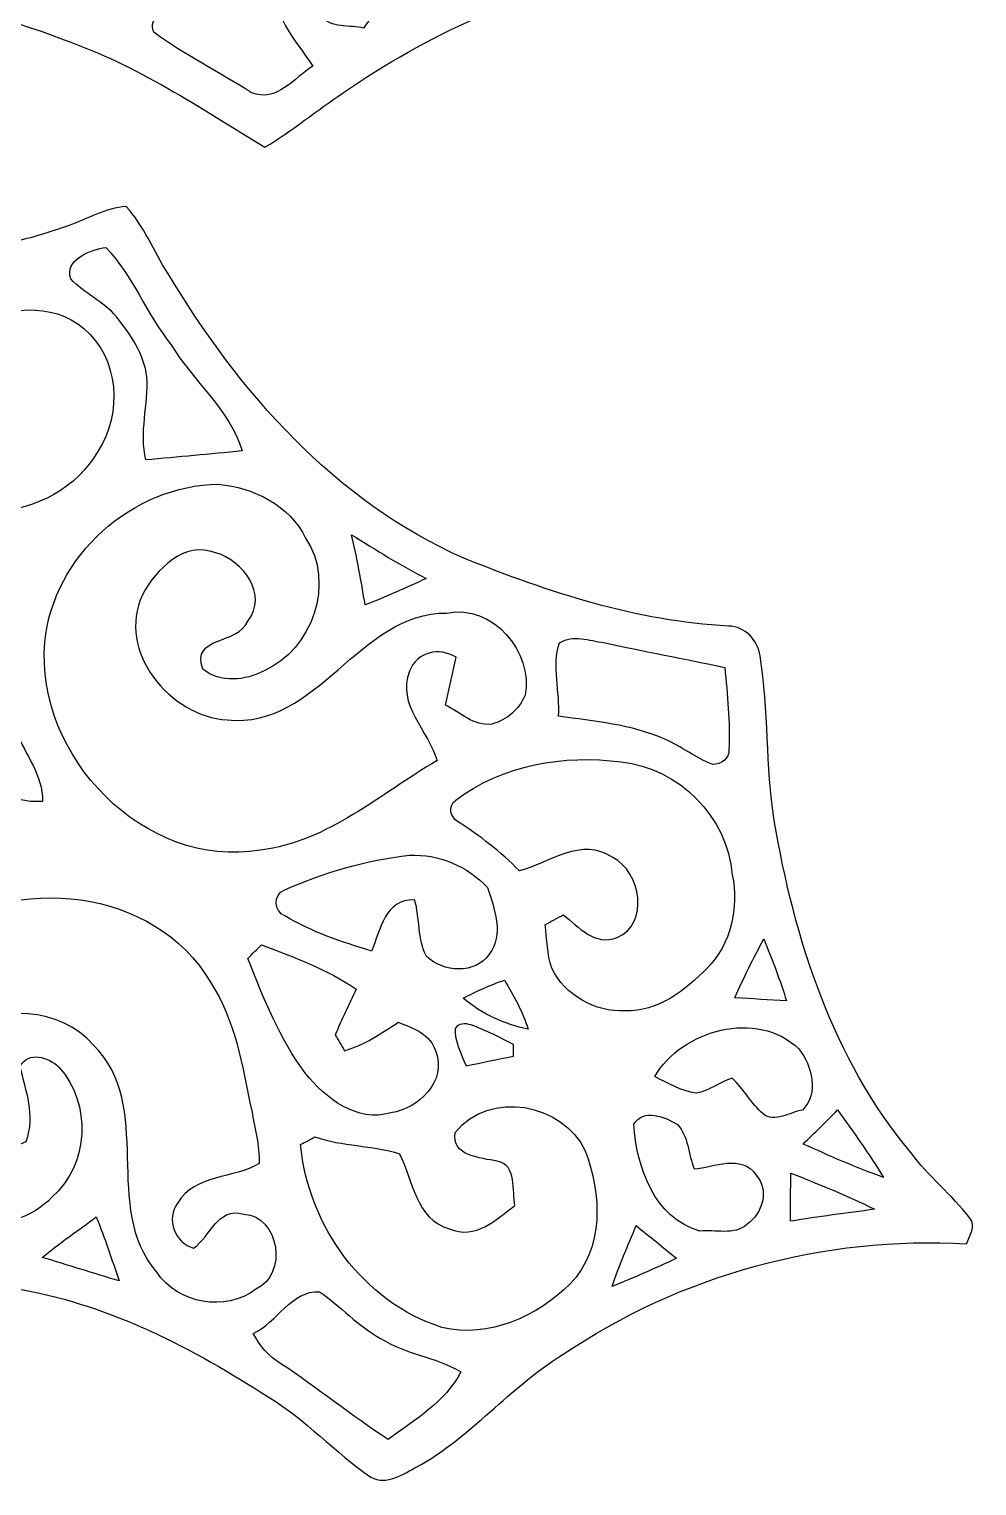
# Model space of a CAD drawing. Header units: centimetres. Extents: x -9.4 to 6.7, y -13.6 to 11.6.
# Drawn here: x -0.07 to 6.56, y -13.63 to -3.46 of the extents above; entities that cross this region are included whole.
import ezdxf

# ---------------------------------------------------------------- set-up
doc = ezdxf.new("R2010")
doc.units = ezdxf.units.CM
doc.header["$MEASUREMENT"] = 0
doc.layers.add('Camada 1', color=7, linetype='Continuous')

msp = doc.modelspace()

# ---------------------------------------------------------------- linework, layer by layer
at = {"layer": 'Camada 1', "color": 143}
for points, knots in [([(-5.21617, 4.34645), (-5.14865, 4.40006), (-5.06346, 4.42904), (-4.9745, 4.41484), (-4.9745, 4.41484), (-4.74528, 4.34674), (-4.59864, 4.14564), (-4.38827, 4.04363), (-4.38827, 4.04363), (-3.86724, 3.73328), (-3.30362, 3.46552), (-2.69508, 3.39163), (-2.69508, 3.39163), (-1.89355, 3.26557), (-1.08883, 3.47044), (-0.33453, 3.72719), (-0.33453, 3.72719), (-0.21166, 3.78399), (-0.13024, 3.64924), (-0.09372, 3.55274), (-0.09372, 3.55274), (0.11346, 3.0578), (0.4841, 2.64428), (0.92369, 2.34233), (0.92369, 2.34233), (1.66205, 1.84536), (2.554, 1.62426), (3.43435, 1.57413), (3.43435, 1.57413), (3.53374, 1.57239), (3.63314, 1.51849), (3.64705, 1.41127), (3.64705, 1.41127), (3.97479, 0.01424), (4.79139, -1.25065), (5.89487, -2.16201), (5.89487, -2.16201), (6.06034, -2.29705), (6.24406, -2.41007), (6.40431, -2.55234), (6.40431, -2.55234), (6.49037, -2.62421), (6.39098, -2.7236), (6.36026, -2.79894), (6.36026, -2.79894), (5.59031, -2.75403), (4.80617, -2.79807), (4.06375, -3.01947), (4.06375, -3.01947), (3.37958, -3.20898), (2.71627, -3.49239), (2.13237, -3.89983), (2.13237, -3.89983), (1.94691, -4.02414), (1.77333, -4.16613), (1.58266, -4.28263), (1.58266, -4.28263), (1.13002, -4.00618), (0.68434, -3.70741), (0.18011, -3.53209), (0.18011, -3.53209), (-0.6672, -3.19798), (-1.67593, -3.11365), (-2.50093, -3.55672), (-2.50093, -3.55672), (-2.60612, -3.5944), (-2.77593, -3.70683), (-2.85185, -3.57932), (-2.85185, -3.57932), (-3.0944, -3.21014), (-3.35115, -2.84792), (-3.66034, -2.53119), (-3.66034, -2.53119), (-4.12515, -2.04233), (-4.71051, -1.64591), (-5.3741, -1.49233), (-5.3741, -1.49233), (-5.80153, -1.38858), (-6.23156, -1.25848), (-6.67608, -1.27413), (-6.67608, -1.27413), (-6.80736, -1.26398), (-7.01773, -1.29441), (-7.05106, -1.1159), (-7.05106, -1.1159), (-7.16784, -0.43898), (-7.26434, 0.25215), (-7.54485, 0.88619), (-7.54485, 0.88619), (-7.79203, 1.47907), (-8.19105, 2.00764), (-8.7031, 2.39681), (-8.7031, 2.39681), (-8.70513, 2.44926), (-8.70889, 2.55416), (-8.71092, 2.60691), (-8.71092, 2.60691), (-8.44751, 2.65877), (-8.17482, 2.63675), (-7.9117, 2.69384), (-7.9117, 2.69384), (-7.30085, 2.8254), (-6.71781, 3.08852), (-6.21881, 3.46552), (-6.21881, 3.46552), (-5.84963, 3.71792), (-5.56101, 4.0645), (-5.21617, 4.34645), (-5.21617, 4.34645), (-5.21617, 4.34645), (-5.21617, 4.34645), (-5.21617, 4.34645)], [0, 0, 0, 0, 0.03448276, 0.03448276, 0.03448276, 0.03448276, 0.06896552, 0.06896552, 0.06896552, 0.06896552, 0.10344828, 0.10344828, 0.10344828, 0.10344828, 0.13793103, 0.13793103, 0.13793103, 0.13793103, 0.17241379, 0.17241379, 0.17241379, 0.17241379, 0.20689655, 0.20689655, 0.20689655, 0.20689655, 0.24137931, 0.24137931, 0.24137931, 0.24137931, 0.27586207, 0.27586207, 0.27586207, 0.27586207, 0.31034483, 0.31034483, 0.31034483, 0.31034483, 0.34482759, 0.34482759, 0.34482759, 0.34482759, 0.37931034, 0.37931034, 0.37931034, 0.37931034, 0.4137931, 0.4137931, 0.4137931, 0.4137931, 0.44827586, 0.44827586, 0.44827586, 0.44827586, 0.48275862, 0.48275862, 0.48275862, 0.48275862, 0.51724138, 0.51724138, 0.51724138, 0.51724138, 0.55172414, 0.55172414, 0.55172414, 0.55172414, 0.5862069, 0.5862069, 0.5862069, 0.5862069, 0.62068966, 0.62068966, 0.62068966, 0.62068966, 0.65517241, 0.65517241, 0.65517241, 0.65517241, 0.68965517, 0.68965517, 0.68965517, 0.68965517, 0.72413793, 0.72413793, 0.72413793, 0.72413793, 0.75862069, 0.75862069, 0.75862069, 0.75862069, 0.79310345, 0.79310345, 0.79310345, 0.79310345, 0.82758621, 0.82758621, 0.82758621, 0.82758621, 0.86206897, 0.86206897, 0.86206897, 0.86206897, 0.89655172, 0.89655172, 0.89655172, 0.89655172, 0.93103448, 0.93103448, 0.93103448, 0.93103448, 1, 1, 1, 1]), ([(1.85244, -2.81256), (1.50267, -2.84097), (1.24767, -3.10582), (0.95702, -3.27158), (0.95702, -3.27158), (0.88486, -3.31852), (0.762, -3.37126), (0.80517, -3.47906), (0.80517, -3.47906), (1.02106, -3.63699), (1.26302, -3.75754), (1.48905, -3.90098), (1.48905, -3.90098), (1.66466, -3.97343), (1.78753, -3.79666), (1.91619, -3.71581), (1.91619, -3.71581), (1.79536, -3.52832), (1.61974, -3.3533), (1.64959, -3.10902), (1.64959, -3.10902), (1.72609, -3.08873), (1.81592, -3.03454), (1.88982, -3.0925), (1.88982, -3.0925), (1.92865, -3.17769), (1.93705, -3.27506), (1.97733, -3.36083), (1.97733, -3.36083), (2.03848, -3.45907), (2.17989, -3.42487), (2.27204, -3.4495), (2.27204, -3.4495), (2.34536, -3.34692), (2.44562, -3.21594), (2.36506, -3.08554), (2.36506, -3.08554), (2.28479, -2.88473), (2.05905, -2.7833), (1.85244, -2.81256)], [0, 0, 0, 0, 0.09090909, 0.09090909, 0.09090909, 0.09090909, 0.18181818, 0.18181818, 0.18181818, 0.18181818, 0.27272727, 0.27272727, 0.27272727, 0.27272727, 0.36363636, 0.36363636, 0.36363636, 0.36363636, 0.45454545, 0.45454545, 0.45454545, 0.45454545, 0.54545455, 0.54545455, 0.54545455, 0.54545455, 0.63636364, 0.63636364, 0.63636364, 0.63636364, 0.72727273, 0.72727273, 0.72727273, 0.72727273, 0.81818182, 0.81818182, 0.81818182, 0.81818182, 1, 1, 1, 1]), ([(-4.1585, -3.68124), (-4.06432, -3.60705), (-3.96232, -3.69573), (-3.88842, -3.75397), (-3.88842, -3.75397), (-3.11384, -4.38222), (-2.19379, -4.87803), (-1.19144, -4.99597), (-1.19144, -4.99597), (-0.71967, -5.05334), (-0.23835, -4.99423), (0.20675, -4.83021), (0.20675, -4.83021), (0.34121, -4.78472), (0.469, -4.70561), (0.61245, -4.69692), (0.61245, -4.69692), (0.74024, -4.82992), (0.80283, -5.00988), (0.90367, -5.16201), (0.90367, -5.16201), (1.3992, -5.98904), (2.0738, -6.75667), (2.97183, -7.15222), (2.97183, -7.15222), (3.56386, -7.38926), (4.18022, -7.59414), (4.82237, -7.62601), (4.82237, -7.62601), (4.93538, -7.62978), (5.02898, -7.72425), (5.04173, -7.83495), (5.04173, -7.83495), (5.10606, -8.21427), (5.07911, -8.60315), (5.14113, -8.98334), (5.14113, -8.98334), (5.28081, -9.81212), (5.54885, -10.64756), (6.09508, -11.30246), (6.09508, -11.30246), (6.21651, -11.46937), (6.38313, -11.59688), (6.50715, -11.76147), (6.50715, -11.76147), (6.557, -11.81682), (6.50252, -11.88433), (6.48484, -11.94142), (6.48484, -11.94142), (5.49148, -11.88086), (4.48391, -12.15818), (3.66035, -12.71571), (3.66035, -12.71571), (3.29436, -12.94146), (3.02283, -13.29064), (2.64468, -13.49899), (2.64468, -13.49899), (2.5473, -13.54681), (2.43545, -13.63084), (2.32215, -13.57057), (2.32215, -13.57057), (2.07178, -13.39873), (1.86748, -13.16748), (1.60581, -13.01013), (1.60581, -13.01013), (1.08044, -12.67196), (0.51334, -12.37407), (-0.10737, -12.2625), (-0.10737, -12.2625), (-0.71214, -12.15267), (-1.33807, -12.15151), (-1.94168, -12.27062), (-1.94168, -12.27062), (-2.22885, -12.31814), (-2.50733, -12.41318), (-2.79856, -12.43723), (-2.79856, -12.43723), (-2.96141, -11.92056), (-3.23062, -11.43025), (-3.62328, -11.05295), (-3.62328, -11.05295), (-4.28223, -10.39834), (-5.17997, -10.05321), (-6.07046, -9.85066), (-6.07046, -9.85066), (-6.27795, -9.79676), (-6.50137, -9.804), (-6.70219, -9.72779), (-6.70219, -9.72779), (-6.78739, -9.57942), (-6.76507, -9.39309), (-6.81433, -9.23169), (-6.81433, -9.23169), (-7.16004, -7.64369), (-8.05112, -6.17943), (-9.30471, -5.14463), (-9.30471, -5.14463), (-9.35513, -5.1), (-9.40845, -5.0519), (-9.43018, -4.98583), (-9.43018, -4.98583), (-9.40787, -4.93396), (-9.3757, -4.8873), (-9.34585, -4.83978), (-9.34585, -4.83978), (-8.31742, -4.99394), (-7.25741, -4.94439), (-6.25708, -4.65316), (-6.25708, -4.65316), (-5.51409, -4.43872), (-4.79167, -4.12982), (-4.1585, -3.68124), (-4.1585, -3.68124), (-4.1585, -3.68124), (-4.1585, -3.68124), (-4.1585, -3.68124)], [0, 0, 0, 0, 0.03333333, 0.03333333, 0.03333333, 0.03333333, 0.06666667, 0.06666667, 0.06666667, 0.06666667, 0.1, 0.1, 0.1, 0.1, 0.13333333, 0.13333333, 0.13333333, 0.13333333, 0.16666667, 0.16666667, 0.16666667, 0.16666667, 0.2, 0.2, 0.2, 0.2, 0.23333333, 0.23333333, 0.23333333, 0.23333333, 0.26666667, 0.26666667, 0.26666667, 0.26666667, 0.3, 0.3, 0.3, 0.3, 0.33333333, 0.33333333, 0.33333333, 0.33333333, 0.36666667, 0.36666667, 0.36666667, 0.36666667, 0.4, 0.4, 0.4, 0.4, 0.43333333, 0.43333333, 0.43333333, 0.43333333, 0.46666667, 0.46666667, 0.46666667, 0.46666667, 0.5, 0.5, 0.5, 0.5, 0.53333333, 0.53333333, 0.53333333, 0.53333333, 0.56666667, 0.56666667, 0.56666667, 0.56666667, 0.6, 0.6, 0.6, 0.6, 0.63333333, 0.63333333, 0.63333333, 0.63333333, 0.66666667, 0.66666667, 0.66666667, 0.66666667, 0.7, 0.7, 0.7, 0.7, 0.73333333, 0.73333333, 0.73333333, 0.73333333, 0.76666667, 0.76666667, 0.76666667, 0.76666667, 0.8, 0.8, 0.8, 0.8, 0.83333333, 0.83333333, 0.83333333, 0.83333333, 0.86666667, 0.86666667, 0.86666667, 0.86666667, 0.9, 0.9, 0.9, 0.9, 0.93333333, 0.93333333, 0.93333333, 0.93333333, 1, 1, 1, 1]), ([(0.2253, -5.20172), (0.31948, -5.30401), (0.45451, -5.35906), (0.54521, -5.46571), (0.54521, -5.46571), (0.64142, -5.58915), (0.73908, -5.72621), (0.75791, -5.88618), (0.75791, -5.88618), (0.76863, -6.07888), (0.70344, -6.27448), (0.75096, -6.46573), (0.75096, -6.46573), (0.97525, -6.44429), (1.19983, -6.4269), (1.42383, -6.40257), (1.42383, -6.40257), (1.33284, -6.1125), (1.08102, -5.91632), (0.92686, -5.66159), (0.92686, -5.66159), (0.75473, -5.4486), (0.66142, -5.17969), (0.47046, -4.98235), (0.47046, -4.98235), (0.36497, -4.99452), (0.17922, -5.0687), (0.2253, -5.20172), (0.2253, -5.20172), (0.2253, -5.20172), (0.2253, -5.20172), (0.2253, -5.20172)], [0, 0, 0, 0, 0.11111111, 0.11111111, 0.11111111, 0.11111111, 0.22222222, 0.22222222, 0.22222222, 0.22222222, 0.33333333, 0.33333333, 0.33333333, 0.33333333, 0.44444444, 0.44444444, 0.44444444, 0.44444444, 0.55555556, 0.55555556, 0.55555556, 0.55555556, 0.66666667, 0.66666667, 0.66666667, 0.66666667, 0.77777778, 0.77777778, 0.77777778, 0.77777778, 1, 1, 1, 1]), ([(-1.68261, -5.17998), (-1.69971, -5.25445), (-1.71275, -5.33269), (-1.6887, -5.40746), (-1.6887, -5.40746), (-1.56091, -5.81112), (-1.4279, -6.24144), (-1.11233, -6.5431), (-1.11233, -6.5431), (-0.7078, -6.97314), (0.11547, -6.92823), (0.41771, -6.40257), (0.41771, -6.40257), (0.58752, -6.13886), (0.56347, -5.75578), (0.31716, -5.54887), (0.31716, -5.54887), (0.0949, -5.3582), (-0.24038, -5.395), (-0.47945, -5.53728), (-0.47945, -5.53728), (-0.44584, -5.71752), (-0.20097, -5.75345), (-0.19054, -5.9395), (-0.19054, -5.9395), (-0.15345, -6.08525), (-0.28443, -6.21971), (-0.42178, -6.22638), (-0.42178, -6.22638), (-0.55421, -6.22029), (-0.66346, -6.12814), (-0.75851, -6.04585), (-0.75851, -6.04585), (-0.87036, -5.80591), (-0.72316, -5.53873), (-0.69968, -5.29212), (-0.69968, -5.29212), (-1.01525, -5.19099), (-1.35864, -5.24345), (-1.68261, -5.17998), (-1.68261, -5.17998), (-1.68261, -5.17998), (-1.68261, -5.17998), (-1.68261, -5.17998)], [0, 0, 0, 0, 0.08333333, 0.08333333, 0.08333333, 0.08333333, 0.16666667, 0.16666667, 0.16666667, 0.16666667, 0.25, 0.25, 0.25, 0.25, 0.33333333, 0.33333333, 0.33333333, 0.33333333, 0.41666667, 0.41666667, 0.41666667, 0.41666667, 0.5, 0.5, 0.5, 0.5, 0.58333333, 0.58333333, 0.58333333, 0.58333333, 0.66666667, 0.66666667, 0.66666667, 0.66666667, 0.75, 0.75, 0.75, 0.75, 0.83333333, 0.83333333, 0.83333333, 0.83333333, 1, 1, 1, 1]), ([(0.04476, -7.73758), (-0.02624, -8.53476), (0.74314, -9.32963), (1.55075, -9.19082), (1.55075, -9.19082), (2.0257, -9.13316), (2.38822, -8.79615), (2.78608, -8.56606), (2.78608, -8.56606), (2.7261, -8.3554), (2.49978, -8.17718), (2.5928, -7.94159), (2.5928, -7.94159), (2.6438, -7.80626), (2.80086, -7.77062), (2.91823, -7.84422), (2.91823, -7.84422), (2.89505, -7.95578), (2.86809, -8.06619), (2.84462, -8.17747), (2.84462, -8.17747), (2.94518, -8.2305), (3.04457, -8.32642), (3.16715, -8.31105), (3.16715, -8.31105), (3.26915, -8.2841), (3.36216, -8.20818), (3.39984, -8.1085), (3.39984, -8.1085), (3.45982, -7.80887), (3.1715, -7.46837), (2.85419, -7.53502), (2.85419, -7.53502), (2.23377, -7.53212), (1.95934, -8.34467), (1.3195, -8.28208), (1.3195, -8.28208), (0.91671, -8.25687), (0.54377, -7.80075), (0.72633, -7.40723), (0.72633, -7.40723), (0.82428, -7.22873), (1.01553, -7.02907), (1.24011, -7.11514), (1.24011, -7.11514), (1.43021, -7.16845), (1.60697, -7.40694), (1.46266, -7.59153), (1.46266, -7.59153), (1.39717, -7.75844), (1.0616, -7.6915), (1.1494, -7.92681), (1.1494, -7.92681), (1.27024, -8.0262), (1.44556, -8.00765), (1.57683, -7.93782), (1.57683, -7.93782), (1.91269, -7.79322), (2.0767, -7.32029), (1.8669, -7.01168), (1.8669, -7.01168), (1.75446, -6.78275), (1.50352, -6.65757), (1.25865, -6.63613), (1.25865, -6.63613), (0.65794, -6.64018), (0.10214, -7.13744), (0.04476, -7.73758), (0.04476, -7.73758), (0.04476, -7.73758), (0.04476, -7.73758), (0.04476, -7.73758)], [0, 0, 0, 0, 0.05263158, 0.05263158, 0.05263158, 0.05263158, 0.10526316, 0.10526316, 0.10526316, 0.10526316, 0.15789474, 0.15789474, 0.15789474, 0.15789474, 0.21052632, 0.21052632, 0.21052632, 0.21052632, 0.26315789, 0.26315789, 0.26315789, 0.26315789, 0.31578947, 0.31578947, 0.31578947, 0.31578947, 0.36842105, 0.36842105, 0.36842105, 0.36842105, 0.42105263, 0.42105263, 0.42105263, 0.42105263, 0.47368421, 0.47368421, 0.47368421, 0.47368421, 0.52631579, 0.52631579, 0.52631579, 0.52631579, 0.57894737, 0.57894737, 0.57894737, 0.57894737, 0.63157895, 0.63157895, 0.63157895, 0.63157895, 0.68421053, 0.68421053, 0.68421053, 0.68421053, 0.73684211, 0.73684211, 0.73684211, 0.73684211, 0.78947368, 0.78947368, 0.78947368, 0.78947368, 0.84210526, 0.84210526, 0.84210526, 0.84210526, 0.89473684, 0.89473684, 0.89473684, 0.89473684, 1, 1, 1, 1]), ([(2.18798, -6.98792), (2.22594, -7.15019), (2.25636, -7.31421), (2.28187, -7.4788), (2.28187, -7.4788), (2.42618, -7.42288), (2.56817, -7.36029), (2.70814, -7.29393), (2.70814, -7.29393), (2.52963, -7.20062), (2.3575, -7.09572), (2.18798, -6.98792), (2.18798, -6.98792), (2.18798, -6.98792), (2.18798, -6.98792), (2.18798, -6.98792)], [0, 0, 0, 0, 0.2, 0.2, 0.2, 0.2, 0.4, 0.4, 0.4, 0.4, 0.6, 0.6, 0.6, 0.6, 1, 1, 1, 1]), ([(3.64151, -7.74338), (3.58385, -7.90652), (3.64731, -8.08764), (3.63398, -8.25599), (3.63398, -8.25599), (3.88464, -8.29135), (4.14225, -8.31221), (4.37698, -8.41682), (4.37698, -8.41682), (4.49289, -8.46579), (4.59286, -8.54868), (4.71139, -8.59272), (4.71139, -8.59272), (4.76615, -8.59504), (4.82961, -8.55012), (4.82469, -8.48985), (4.82469, -8.48985), (4.83454, -8.29772), (4.81252, -8.10589), (4.796, -7.91492), (4.796, -7.91492), (4.51375, -7.8561), (4.23093, -7.80191), (3.94955, -7.74135), (3.94955, -7.74135), (3.85131, -7.7283), (3.73425, -7.68194), (3.64151, -7.74338), (3.64151, -7.74338), (3.64151, -7.74338), (3.64151, -7.74338), (3.64151, -7.74338)], [0, 0, 0, 0, 0.11111111, 0.11111111, 0.11111111, 0.11111111, 0.22222222, 0.22222222, 0.22222222, 0.22222222, 0.33333333, 0.33333333, 0.33333333, 0.33333333, 0.44444444, 0.44444444, 0.44444444, 0.44444444, 0.55555556, 0.55555556, 0.55555556, 0.55555556, 0.66666667, 0.66666667, 0.66666667, 0.66666667, 0.77777778, 0.77777778, 0.77777778, 0.77777778, 1, 1, 1, 1]), ([(-0.6026, -8.04388), (-0.78459, -8.14124), (-0.99207, -8.19833), (-1.14363, -8.34496), (-1.14363, -8.34496), (-1.0025, -8.51506), (-0.77589, -8.56055), (-0.58493, -8.65184), (-0.58493, -8.65184), (-0.38296, -8.71994), (-0.19662, -8.87091), (0.02738, -8.85034), (0.02738, -8.85034), (0.03433, -8.66952), (-0.09288, -8.52694), (-0.15315, -8.36524), (-0.15315, -8.36524), (-0.21777, -8.22731), (-0.22821, -8.06619), (-0.31166, -7.93811), (-0.31166, -7.93811), (-0.4183, -7.93927), (-0.51016, -7.99983), (-0.6026, -8.04388), (-0.6026, -8.04388), (-0.6026, -8.04388), (-0.6026, -8.04388), (-0.6026, -8.04388)], [0, 0, 0, 0, 0.125, 0.125, 0.125, 0.125, 0.25, 0.25, 0.25, 0.25, 0.375, 0.375, 0.375, 0.375, 0.5, 0.5, 0.5, 0.5, 0.625, 0.625, 0.625, 0.625, 0.75, 0.75, 0.75, 0.75, 1, 1, 1, 1]), ([(2.91561, -8.8428), (2.86142, -8.87729), (2.87621, -8.96046), (2.92807, -8.9903), (2.92807, -8.9903), (3.08398, -9.08999), (3.23061, -9.20358), (3.36072, -9.33601), (3.36072, -9.33601), (3.57168, -9.27979), (3.79539, -9.0952), (4.01244, -9.24241), (4.01244, -9.24241), (4.20862, -9.34006), (4.27121, -9.70837), (4.04431, -9.80053), (4.04431, -9.80053), (3.88551, -9.86369), (3.77656, -9.7275), (3.66731, -9.64259), (3.66731, -9.64259), (3.625, -9.66578), (3.58298, -9.68867), (3.54096, -9.71157), (3.54096, -9.71157), (3.55343, -9.81328), (3.55284, -9.91847), (3.58733, -10.01612), (3.58733, -10.01612), (3.67716, -10.20535), (3.89044, -10.32242), (4.09821, -10.31343), (4.09821, -10.31343), (4.32685, -10.32039), (4.51984, -10.1726), (4.66995, -10.0167), (4.66995, -10.0167), (4.84149, -9.8495), (4.89482, -9.59246), (4.84787, -9.36325), (4.84787, -9.36325), (4.81658, -8.95872), (4.47289, -8.6159), (4.07039, -8.57533), (4.07039, -8.57533), (3.67368, -8.52201), (3.23872, -8.59475), (2.91561, -8.8428), (2.91561, -8.8428), (2.91561, -8.8428), (2.91561, -8.8428), (2.91561, -8.8428)], [0, 0, 0, 0, 0.07142857, 0.07142857, 0.07142857, 0.07142857, 0.14285714, 0.14285714, 0.14285714, 0.14285714, 0.21428571, 0.21428571, 0.21428571, 0.21428571, 0.28571429, 0.28571429, 0.28571429, 0.28571429, 0.35714286, 0.35714286, 0.35714286, 0.35714286, 0.42857143, 0.42857143, 0.42857143, 0.42857143, 0.5, 0.5, 0.5, 0.5, 0.57142857, 0.57142857, 0.57142857, 0.57142857, 0.64285714, 0.64285714, 0.64285714, 0.64285714, 0.71428571, 0.71428571, 0.71428571, 0.71428571, 0.78571429, 0.78571429, 0.78571429, 0.78571429, 0.85714286, 0.85714286, 0.85714286, 0.85714286, 1, 1, 1, 1]), ([(1.71651, -9.47017), (1.63942, -9.50031), (1.64609, -9.62115), (1.72144, -9.64926), (1.72144, -9.64926), (1.90776, -9.76314), (2.11814, -9.83211), (2.32591, -9.89557), (2.32591, -9.89557), (2.39372, -9.75155), (2.41517, -9.53132), (2.62844, -9.53798), (2.62844, -9.53798), (2.66786, -9.66694), (2.64409, -9.81415), (2.71248, -9.93296), (2.71248, -9.93296), (2.82434, -10.04481), (3.05442, -10.05988), (3.15005, -9.91731), (3.15005, -9.91731), (3.25524, -9.7843), (3.1854, -9.59391), (3.13643, -9.4525), (3.13643, -9.4525), (2.9985, -9.3021), (2.7971, -9.21633), (2.59222, -9.22705), (2.59222, -9.22705), (2.28998, -9.25979), (1.99383, -9.3476), (1.71651, -9.47017), (1.71651, -9.47017), (1.71651, -9.47017), (1.71651, -9.47017), (1.71651, -9.47017)], [0, 0, 0, 0, 0.1, 0.1, 0.1, 0.1, 0.2, 0.2, 0.2, 0.2, 0.3, 0.3, 0.3, 0.3, 0.4, 0.4, 0.4, 0.4, 0.5, 0.5, 0.5, 0.5, 0.6, 0.6, 0.6, 0.6, 0.7, 0.7, 0.7, 0.7, 0.8, 0.8, 0.8, 0.8, 1, 1, 1, 1]), ([(-0.76024, -9.80343), (-1.02423, -9.98338), (-1.16275, -10.2975), (-1.20216, -10.60611), (-1.20216, -10.60611), (-1.20911, -10.91531), (-1.18651, -11.25696), (-0.97063, -11.50096), (-0.97063, -11.50096), (-0.74054, -11.83391), (-0.19228, -11.91534), (0.0946, -11.61455), (0.0946, -11.61455), (0.35425, -11.38968), (0.37221, -10.95762), (0.14329, -10.70638), (0.14329, -10.70638), (0.07201, -10.63683), (-0.06912, -10.59221), (-0.12853, -10.7), (-0.12853, -10.7), (-0.08796, -10.87358), (-0.01899, -11.04223), (-0.08564, -11.22508), (-0.08564, -11.22508), (-0.26066, -11.30216), (-0.48553, -11.35143), (-0.63361, -11.1935), (-0.63361, -11.1935), (-0.81907, -10.99094), (-0.73619, -10.649), (-0.56435, -10.46325), (-0.56435, -10.46325), (-0.27573, -10.27142), (0.14561, -10.28098), (0.3841, -10.55221), (0.3841, -10.55221), (0.81761, -10.98225), (0.43973, -11.68525), (0.82601, -12.13789), (0.82601, -12.13789), (0.97554, -12.35842), (1.30618, -12.42014), (1.51946, -12.2567), (1.51946, -12.2567), (1.7449, -12.15702), (1.68492, -11.74553), (1.43397, -11.73249), (1.43397, -11.73249), (1.24967, -11.68178), (1.20446, -11.88897), (1.08449, -11.97011), (1.08449, -11.97011), (0.95352, -11.93476), (0.8889, -11.76813), (0.97322, -11.65396), (0.97322, -11.65396), (1.09406, -11.45691), (1.36761, -11.48444), (1.54206, -11.38041), (1.54206, -11.38041), (1.54582, -11.25522), (1.51134, -11.13352), (1.49048, -11.01122), (1.49048, -11.01122), (1.42296, -10.70435), (1.37921, -10.38008), (1.20156, -10.11233), (1.20156, -10.11233), (0.81384, -9.45221), (-0.17518, -9.34557), (-0.76024, -9.80343), (-0.76024, -9.80343), (-0.76024, -9.80343), (-0.76024, -9.80343), (-0.76024, -9.80343)], [0, 0, 0, 0, 0.05, 0.05, 0.05, 0.05, 0.1, 0.1, 0.1, 0.1, 0.15, 0.15, 0.15, 0.15, 0.2, 0.2, 0.2, 0.2, 0.25, 0.25, 0.25, 0.25, 0.3, 0.3, 0.3, 0.3, 0.35, 0.35, 0.35, 0.35, 0.4, 0.4, 0.4, 0.4, 0.45, 0.45, 0.45, 0.45, 0.5, 0.5, 0.5, 0.5, 0.55, 0.55, 0.55, 0.55, 0.6, 0.6, 0.6, 0.6, 0.65, 0.65, 0.65, 0.65, 0.7, 0.7, 0.7, 0.7, 0.75, 0.75, 0.75, 0.75, 0.8, 0.8, 0.8, 0.8, 0.85, 0.85, 0.85, 0.85, 0.9, 0.9, 0.9, 0.9, 1, 1, 1, 1]), ([(1.55858, -9.85153), (1.52641, -9.8834), (1.49425, -9.91528), (1.46237, -9.94745), (1.46237, -9.94745), (1.57336, -10.22563), (1.68492, -10.50933), (1.8669, -10.75013), (1.8669, -10.75013), (2.00571, -10.92488), (2.22449, -11.09439), (2.46269, -11.02601), (2.46269, -11.02601), (2.65424, -10.99645), (2.85708, -10.80519), (2.77595, -10.59627), (2.77595, -10.59627), (2.74088, -10.47745), (2.61888, -10.43138), (2.51398, -10.39341), (2.51398, -10.39341), (2.39488, -10.46991), (2.27781, -10.5528), (2.13929, -10.59162), (2.13929, -10.59162), (2.11698, -10.55454), (2.09554, -10.51773), (2.0738, -10.48093), (2.0738, -10.48093), (2.11901, -10.37313), (2.16943, -10.26794), (2.21985, -10.16275), (2.21985, -10.16275), (2.01845, -10.02279), (1.78547, -9.93962), (1.55858, -9.85153), (1.55858, -9.85153), (1.55858, -9.85153), (1.55858, -9.85153), (1.55858, -9.85153)], [0, 0, 0, 0, 0.09090909, 0.09090909, 0.09090909, 0.09090909, 0.18181818, 0.18181818, 0.18181818, 0.18181818, 0.27272727, 0.27272727, 0.27272727, 0.27272727, 0.36363636, 0.36363636, 0.36363636, 0.36363636, 0.45454545, 0.45454545, 0.45454545, 0.45454545, 0.54545455, 0.54545455, 0.54545455, 0.54545455, 0.63636364, 0.63636364, 0.63636364, 0.63636364, 0.72727273, 0.72727273, 0.72727273, 0.72727273, 0.81818182, 0.81818182, 0.81818182, 0.81818182, 1, 1, 1, 1]), ([(5.06752, -9.81009), (4.99711, -9.94571), (4.9264, -10.08132), (4.86671, -10.22187), (4.86671, -10.22187), (4.9861, -10.22796), (5.10694, -10.23839), (5.22719, -10.24447), (5.22719, -10.24447), (5.18199, -10.09697), (5.12519, -9.95295), (5.06752, -9.81009), (5.06752, -9.81009), (5.06752, -9.81009), (5.06752, -9.81009), (5.06752, -9.81009)], [0, 0, 0, 0, 0.2, 0.2, 0.2, 0.2, 0.4, 0.4, 0.4, 0.4, 0.6, 0.6, 0.6, 0.6, 1, 1, 1, 1]), ([(2.96864, -10.22593), (3.09702, -10.33662), (3.2564, -10.4053), (3.421, -10.44181), (3.421, -10.44181), (3.38564, -10.31865), (3.31812, -10.20882), (3.25553, -10.09842), (3.25553, -10.09842), (3.15672, -10.13348), (3.06022, -10.17492), (2.96864, -10.22593), (2.96864, -10.22593), (2.96864, -10.22593), (2.96864, -10.22593), (2.96864, -10.22593)], [0, 0, 0, 0, 0.2, 0.2, 0.2, 0.2, 0.4, 0.4, 0.4, 0.4, 0.6, 0.6, 0.6, 0.6, 1, 1, 1, 1]), ([(4.30569, -10.77244), (4.39842, -10.81881), (4.49086, -10.873), (4.59518, -10.88749), (4.59518, -10.88749), (4.68675, -10.87706), (4.75891, -10.80809), (4.84671, -10.78346), (4.84671, -10.78346), (4.92872, -10.85736), (4.97972, -10.96022), (5.06289, -11.03325), (5.06289, -11.03325), (5.14519, -11.09671), (5.25183, -11.01992), (5.33789, -11.00717), (5.33789, -11.00717), (5.45467, -10.89097), (5.40628, -10.69537), (5.31268, -10.57859), (5.31268, -10.57859), (5.02261, -10.29924), (4.49463, -10.44645), (4.30569, -10.77244), (4.30569, -10.77244), (4.30569, -10.77244), (4.30569, -10.77244), (4.30569, -10.77244)], [0, 0, 0, 0, 0.125, 0.125, 0.125, 0.125, 0.25, 0.25, 0.25, 0.25, 0.375, 0.375, 0.375, 0.375, 0.5, 0.5, 0.5, 0.5, 0.625, 0.625, 0.625, 0.625, 0.75, 0.75, 0.75, 0.75, 1, 1, 1, 1]), ([(2.91358, -10.43746), (2.91127, -10.53077), (2.9559, -10.61596), (2.99096, -10.7), (2.99096, -10.7), (3.09876, -10.67595), (3.20685, -10.65393), (3.3158, -10.63248), (3.3158, -10.63248), (3.31609, -10.61075), (3.31609, -10.56786), (3.31609, -10.54642), (3.31609, -10.54642), (3.2196, -10.49571), (3.12223, -10.44586), (3.01965, -10.40965), (3.01965, -10.40965), (2.98082, -10.39689), (2.93474, -10.3966), (2.91358, -10.43746), (2.91358, -10.43746), (2.91358, -10.43746), (2.91358, -10.43746), (2.91358, -10.43746)], [0, 0, 0, 0, 0.14285714, 0.14285714, 0.14285714, 0.14285714, 0.28571429, 0.28571429, 0.28571429, 0.28571429, 0.42857143, 0.42857143, 0.42857143, 0.42857143, 0.57142857, 0.57142857, 0.57142857, 0.57142857, 0.71428571, 0.71428571, 0.71428571, 0.71428571, 1, 1, 1, 1]), ([(2.91214, -11.1622), (2.88143, -11.33317), (3.09354, -11.3381), (3.20453, -11.36418), (3.20453, -11.36418), (3.34681, -11.38533), (3.3074, -11.57804), (3.32914, -11.67222), (3.32914, -11.67222), (3.19671, -11.77132), (3.05558, -11.91534), (2.87099, -11.83507), (2.87099, -11.83507), (2.6354, -11.77161), (2.6157, -11.49458), (2.52325, -11.31086), (2.52325, -11.31086), (2.33113, -11.24943), (2.12249, -11.26218), (1.93152, -11.19263), (1.93152, -11.19263), (1.89849, -11.21118), (1.86516, -11.22944), (1.83213, -11.2474), (1.83213, -11.2474), (1.88342, -11.81305), (2.27057, -12.34972), (2.81941, -12.52417), (2.81941, -12.52417), (3.14744, -12.6027), (3.48416, -12.44796), (3.71454, -12.22048), (3.71454, -12.22048), (3.95506, -11.97359), (3.93477, -11.58992), (3.81973, -11.29029), (3.81973, -11.29029), (3.66499, -10.95936), (3.15063, -10.8617), (2.91214, -11.1622), (2.91214, -11.1622), (2.91214, -11.1622), (2.91214, -11.1622), (2.91214, -11.1622)], [0, 0, 0, 0, 0.08333333, 0.08333333, 0.08333333, 0.08333333, 0.16666667, 0.16666667, 0.16666667, 0.16666667, 0.25, 0.25, 0.25, 0.25, 0.33333333, 0.33333333, 0.33333333, 0.33333333, 0.41666667, 0.41666667, 0.41666667, 0.41666667, 0.5, 0.5, 0.5, 0.5, 0.58333333, 0.58333333, 0.58333333, 0.58333333, 0.66666667, 0.66666667, 0.66666667, 0.66666667, 0.75, 0.75, 0.75, 0.75, 0.83333333, 0.83333333, 0.83333333, 0.83333333, 1, 1, 1, 1]), ([(4.15993, -11.10541), (4.17819, -11.40214), (4.30222, -11.76147), (4.62156, -11.85159), (4.62156, -11.85159), (4.72501, -11.83884), (4.86265, -11.88463), (4.95017, -11.80493), (4.95017, -11.80493), (5.05825, -11.72872), (5.11128, -11.56442), (5.01305, -11.45807), (5.01305, -11.45807), (4.91452, -11.31144), (4.71718, -11.40561), (4.58243, -11.41692), (4.58243, -11.41692), (4.53926, -11.31608), (4.5436, -11.18799), (4.46478, -11.10801), (4.46478, -11.10801), (4.37785, -11.05295), (4.22803, -10.99326), (4.15993, -11.10541), (4.15993, -11.10541), (4.15993, -11.10541), (4.15993, -11.10541), (4.15993, -11.10541)], [0, 0, 0, 0, 0.125, 0.125, 0.125, 0.125, 0.25, 0.25, 0.25, 0.25, 0.375, 0.375, 0.375, 0.375, 0.5, 0.5, 0.5, 0.5, 0.625, 0.625, 0.625, 0.625, 0.75, 0.75, 0.75, 0.75, 1, 1, 1, 1]), ([(5.34282, -11.24334), (5.52799, -11.32593), (5.71344, -11.4091), (5.90499, -11.47632), (5.90499, -11.47632), (5.80444, -11.31491), (5.69606, -11.15902), (5.58391, -11.00572), (5.58391, -11.00572), (5.50538, -11.08686), (5.42396, -11.1651), (5.34282, -11.24334), (5.34282, -11.24334), (5.34282, -11.24334), (5.34282, -11.24334), (5.34282, -11.24334)], [0, 0, 0, 0, 0.2, 0.2, 0.2, 0.2, 0.4, 0.4, 0.4, 0.4, 0.6, 0.6, 0.6, 0.6, 1, 1, 1, 1]), ([(5.25704, -11.44619), (5.25588, -11.55833), (5.25501, -11.67019), (5.25414, -11.78262), (5.25414, -11.78262), (5.44975, -11.75104), (5.64622, -11.72612), (5.8424, -11.69917), (5.8424, -11.69917), (5.6523, -11.60382), (5.45409, -11.52558), (5.25704, -11.44619), (5.25704, -11.44619), (5.25704, -11.44619), (5.25704, -11.44619), (5.25704, -11.44619)], [0, 0, 0, 0, 0.2, 0.2, 0.2, 0.2, 0.4, 0.4, 0.4, 0.4, 0.6, 0.6, 0.6, 0.6, 1, 1, 1, 1]), ([(0.02622, -12.03531), (0.2056, -12.08892), (0.38467, -12.14572), (0.56405, -12.19991), (0.56405, -12.19991), (0.51218, -12.05009), (0.46407, -11.89911), (0.40438, -11.7522), (0.40438, -11.7522), (0.27804, -11.84637), (0.14792, -11.93534), (0.02622, -12.03531), (0.02622, -12.03531), (0.02622, -12.03531), (0.02622, -12.03531), (0.02622, -12.03531)], [0, 0, 0, 0, 0.2, 0.2, 0.2, 0.2, 0.4, 0.4, 0.4, 0.4, 0.6, 0.6, 0.6, 0.6, 1, 1, 1, 1]), ([(4.00751, -12.23758), (4.15993, -12.17789), (4.30917, -12.11123), (4.45725, -12.04168), (4.45725, -12.04168), (4.36423, -11.96519), (4.27092, -11.88868), (4.17674, -11.81363), (4.17674, -11.81363), (4.11763, -11.95388), (4.05677, -12.09356), (4.00751, -12.23758), (4.00751, -12.23758), (4.00751, -12.23758), (4.00751, -12.23758), (4.00751, -12.23758)], [0, 0, 0, 0, 0.2, 0.2, 0.2, 0.2, 0.4, 0.4, 0.4, 0.4, 0.6, 0.6, 0.6, 0.6, 1, 1, 1, 1]), ([(1.50091, -12.5659), (1.54582, -12.65196), (1.60929, -12.72817), (1.6942, -12.77773), (1.6942, -12.77773), (1.94949, -12.9458), (2.18595, -13.1414), (2.44385, -13.30628), (2.44385, -13.30628), (2.62757, -13.16835), (2.84317, -13.04664), (2.95155, -12.83452), (2.95155, -12.83452), (2.77595, -12.72933), (2.56382, -12.71253), (2.39112, -12.60154), (2.39112, -12.60154), (2.23348, -12.51432), (2.11148, -12.37725), (1.96485, -12.27467), (1.96485, -12.27467), (1.76664, -12.26569), (1.66522, -12.49114), (1.50091, -12.5659)], [0, 0, 0, 0, 0.14285714, 0.14285714, 0.14285714, 0.14285714, 0.28571429, 0.28571429, 0.28571429, 0.28571429, 0.42857143, 0.42857143, 0.42857143, 0.42857143, 0.57142857, 0.57142857, 0.57142857, 0.57142857, 0.71428571, 0.71428571, 0.71428571, 0.71428571, 1, 1, 1, 1])]:
    msp.add_open_spline(points, degree=3, knots=knots, dxfattribs=at)

doc.saveas('drawing.dxf')
